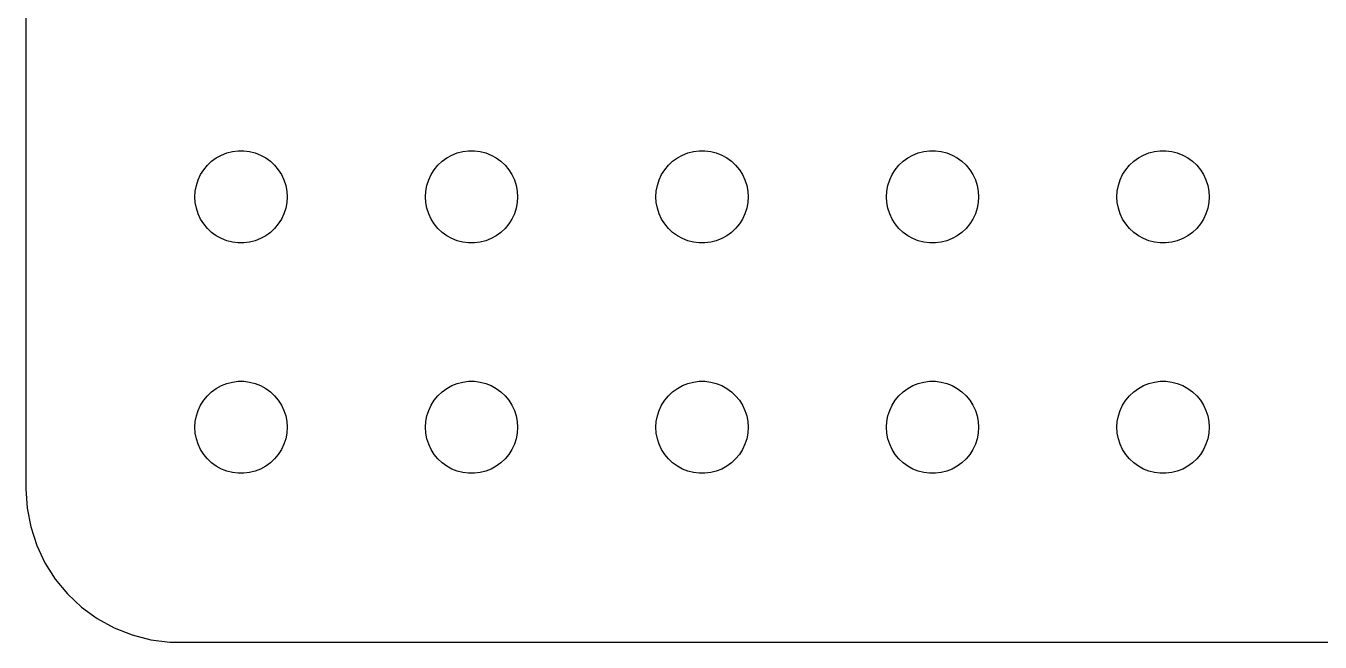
# Model space of a CAD drawing. Header units: metres. Extents: x -44.5 to 44.5, y 86 to 184.
# Drawn here: x -44.5 to -2.39, y 140.01 to 160.06 of the extents above; entities that cross this region are included whole.
import ezdxf

# ---------------------------------------------------------------- set-up
doc = ezdxf.new("R2010")
doc.units = ezdxf.units.M

msp = doc.modelspace()

# ---------------------------------------------------------------- linework, layer by layer
for p, q in [((-44.5, 179), (-44.5, 145)), ((-38.3037, 155.766), (-38.1387, 155.857)), ((-38.1387, 155.857), (-37.9635, 155.927)), ((-37.9635, 155.927), (-37.7811, 155.973)), ((-37.7811, 155.973), (-37.5942, 155.997)), ((-37.5942, 155.997), (-37.4058, 155.997)), ((-37.4058, 155.997), (-37.2189, 155.973)), ((-37.2189, 155.973), (-37.0365, 155.927)), ((-37.0365, 155.927), (-36.8613, 155.857)), ((-36.8613, 155.857), (-36.6963, 155.766)), ((-30.8037, 155.766), (-30.6387, 155.857)), ((-30.6387, 155.857), (-30.4635, 155.927)), ((-30.4635, 155.927), (-30.2811, 155.973)), ((-30.2811, 155.973), (-30.0942, 155.997)), ((-30.0942, 155.997), (-29.9058, 155.997)), ((-29.9058, 155.997), (-29.7189, 155.973)), ((-29.7189, 155.973), (-29.5365, 155.927)), ((-29.5365, 155.927), (-29.3613, 155.857)), ((-29.3613, 155.857), (-29.1963, 155.766)), ((-23.3037, 155.766), (-23.1387, 155.857)), ((-23.1387, 155.857), (-22.9635, 155.927)), ((-22.9635, 155.927), (-22.7811, 155.973)), ((-22.7811, 155.973), (-22.5942, 155.997)), ((-22.5942, 155.997), (-22.4058, 155.997)), ((-22.4058, 155.997), (-22.2189, 155.973)), ((-22.2189, 155.973), (-22.0365, 155.927)), ((-22.0365, 155.927), (-21.8613, 155.857)), ((-21.8613, 155.857), (-21.6963, 155.766)), ((-15.8037, 155.766), (-15.6387, 155.857)), ((-15.6387, 155.857), (-15.4635, 155.927)), ((-15.4635, 155.927), (-15.2811, 155.973)), ((-15.2811, 155.973), (-15.0942, 155.997)), ((-15.0942, 155.997), (-14.9058, 155.997)), ((-14.9058, 155.997), (-14.7189, 155.973)), ((-14.7189, 155.973), (-14.5365, 155.927)), ((-14.5365, 155.927), (-14.3613, 155.857)), ((-14.3613, 155.857), (-14.1963, 155.766)), ((-8.30373, 155.766), (-8.13866, 155.857)), ((-8.13866, 155.857), (-7.96352, 155.927)), ((-7.96352, 155.927), (-7.78107, 155.973)), ((-7.78107, 155.973), (-7.59418, 155.997)), ((-7.59418, 155.997), (-7.40581, 155.997)), ((-7.40581, 155.997), (-7.21892, 155.973)), ((-7.21892, 155.973), (-7.03647, 155.927)), ((-7.03647, 155.927), (-6.86133, 155.857)), ((-6.86133, 155.857), (-6.69626, 155.766)), ((-38.7135, 155.382), (-38.5934, 155.527)), ((-38.5934, 155.527), (-38.4561, 155.656)), ((-38.4561, 155.656), (-38.3037, 155.766)), ((-36.6963, 155.766), (-36.5439, 155.656)), ((-36.5439, 155.656), (-36.4065, 155.527)), ((-36.4065, 155.527), (-36.2865, 155.382)), ((-31.2135, 155.382), (-31.0934, 155.527)), ((-31.0934, 155.527), (-30.9561, 155.656)), ((-30.9561, 155.656), (-30.8037, 155.766)), ((-29.1963, 155.766), (-29.0439, 155.656)), ((-29.0439, 155.656), (-28.9065, 155.527)), ((-28.9065, 155.527), (-28.7865, 155.382)), ((-23.7135, 155.382), (-23.5934, 155.527)), ((-23.5934, 155.527), (-23.4561, 155.656)), ((-23.4561, 155.656), (-23.3037, 155.766)), ((-21.6963, 155.766), (-21.5439, 155.656)), ((-21.5439, 155.656), (-21.4065, 155.527)), ((-21.4065, 155.527), (-21.2865, 155.382)), ((-16.2135, 155.382), (-16.0934, 155.527)), ((-16.0934, 155.527), (-15.9561, 155.656)), ((-15.9561, 155.656), (-15.8037, 155.766)), ((-14.1963, 155.766), (-14.0439, 155.656)), ((-14.0439, 155.656), (-13.9065, 155.527)), ((-13.9065, 155.527), (-13.7865, 155.382)), ((-8.71352, 155.382), (-8.59344, 155.527)), ((-8.59344, 155.527), (-8.45613, 155.656)), ((-8.45613, 155.656), (-8.30373, 155.766)), ((-6.69626, 155.766), (-6.54385, 155.656)), ((-6.54385, 155.656), (-6.40654, 155.527)), ((-6.40654, 155.527), (-6.28647, 155.382)), ((-38.9529, 154.873), (-38.8947, 155.052)), ((-38.8947, 155.052), (-38.8145, 155.223)), ((-38.8145, 155.223), (-38.7135, 155.382)), ((-36.2865, 155.382), (-36.1855, 155.223)), ((-36.1855, 155.223), (-36.1053, 155.052)), ((-36.1053, 155.052), (-36.0471, 154.873)), ((-31.4529, 154.873), (-31.3947, 155.052)), ((-31.3947, 155.052), (-31.3145, 155.223)), ((-31.3145, 155.223), (-31.2135, 155.382)), ((-28.7865, 155.382), (-28.6855, 155.223)), ((-28.6855, 155.223), (-28.6053, 155.052)), ((-28.6053, 155.052), (-28.5471, 154.873)), ((-23.9529, 154.873), (-23.8947, 155.052)), ((-23.8947, 155.052), (-23.8145, 155.223)), ((-23.8145, 155.223), (-23.7135, 155.382)), ((-21.2865, 155.382), (-21.1855, 155.223)), ((-21.1855, 155.223), (-21.1053, 155.052)), ((-21.1053, 155.052), (-21.0471, 154.873)), ((-16.4529, 154.873), (-16.3947, 155.052)), ((-16.3947, 155.052), (-16.3145, 155.223)), ((-16.3145, 155.223), (-16.2135, 155.382)), ((-13.7865, 155.382), (-13.6855, 155.223)), ((-13.6855, 155.223), (-13.6053, 155.052)), ((-13.6053, 155.052), (-13.5471, 154.873)), ((-8.95287, 154.873), (-8.89465, 155.052)), ((-8.89465, 155.052), (-8.81445, 155.223)), ((-8.81445, 155.223), (-8.71352, 155.382)), ((-6.28647, 155.382), (-6.18553, 155.223)), ((-6.18553, 155.223), (-6.10533, 155.052)), ((-6.10533, 155.052), (-6.04712, 154.873)), ((-39, 154.5), (-38.9882, 154.688)), ((-38.9882, 154.688), (-38.9529, 154.873)), ((-36.0471, 154.873), (-36.0118, 154.688)), ((-36.0118, 154.688), (-36, 154.5)), ((-31.5, 154.5), (-31.4882, 154.688)), ((-31.4882, 154.688), (-31.4529, 154.873)), ((-28.5471, 154.873), (-28.5118, 154.688)), ((-28.5118, 154.688), (-28.5, 154.5)), ((-24, 154.5), (-23.9882, 154.688)), ((-23.9882, 154.688), (-23.9529, 154.873)), ((-21.0471, 154.873), (-21.0118, 154.688)), ((-21.0118, 154.688), (-21, 154.5)), ((-16.5, 154.5), (-16.4882, 154.688)), ((-16.4882, 154.688), (-16.4529, 154.873)), ((-13.5471, 154.873), (-13.5118, 154.688)), ((-13.5118, 154.688), (-13.5, 154.5)), ((-9, 154.5), (-8.98816, 154.688)), ((-8.98816, 154.688), (-8.95287, 154.873)), ((-6.04712, 154.873), (-6.01183, 154.688)), ((-6.01183, 154.688), (-6, 154.5)), ((-38.9882, 154.312), (-39, 154.5)), ((-38.9529, 154.127), (-38.9882, 154.312)), ((-38.8947, 153.948), (-38.9529, 154.127)), ((-36.0471, 154.127), (-36.1053, 153.948)), ((-36.0118, 154.312), (-36.0471, 154.127)), ((-36, 154.5), (-36.0118, 154.312)), ((-31.4882, 154.312), (-31.5, 154.5)), ((-31.4529, 154.127), (-31.4882, 154.312)), ((-31.3947, 153.948), (-31.4529, 154.127)), ((-28.5471, 154.127), (-28.6053, 153.948)), ((-28.5118, 154.312), (-28.5471, 154.127)), ((-28.5, 154.5), (-28.5118, 154.312)), ((-23.9882, 154.312), (-24, 154.5)), ((-23.9529, 154.127), (-23.9882, 154.312)), ((-23.8947, 153.948), (-23.9529, 154.127)), ((-21.0471, 154.127), (-21.1053, 153.948)), ((-21.0118, 154.312), (-21.0471, 154.127)), ((-21, 154.5), (-21.0118, 154.312)), ((-16.4882, 154.312), (-16.5, 154.5)), ((-16.4529, 154.127), (-16.4882, 154.312)), ((-16.3947, 153.948), (-16.4529, 154.127)), ((-13.5471, 154.127), (-13.6053, 153.948)), ((-13.5118, 154.312), (-13.5471, 154.127)), ((-13.5, 154.5), (-13.5118, 154.312)), ((-8.98816, 154.312), (-9, 154.5)), ((-8.95287, 154.127), (-8.98816, 154.312)), ((-8.89465, 153.948), (-8.95287, 154.127)), ((-6.04712, 154.127), (-6.10533, 153.948)), ((-6.01183, 154.312), (-6.04712, 154.127)), ((-6, 154.5), (-6.01183, 154.312)), ((-38.8145, 153.777), (-38.8947, 153.948)), ((-38.7135, 153.618), (-38.8145, 153.777)), ((-36.1855, 153.777), (-36.2865, 153.618)), ((-36.1053, 153.948), (-36.1855, 153.777)), ((-31.3145, 153.777), (-31.3947, 153.948)), ((-31.2135, 153.618), (-31.3145, 153.777)), ((-28.6855, 153.777), (-28.7865, 153.618)), ((-28.6053, 153.948), (-28.6855, 153.777)), ((-23.8145, 153.777), (-23.8947, 153.948)), ((-23.7135, 153.618), (-23.8145, 153.777)), ((-21.1855, 153.777), (-21.2865, 153.618)), ((-21.1053, 153.948), (-21.1855, 153.777)), ((-16.3145, 153.777), (-16.3947, 153.948)), ((-16.2135, 153.618), (-16.3145, 153.777)), ((-13.6855, 153.777), (-13.7865, 153.618)), ((-13.6053, 153.948), (-13.6855, 153.777)), ((-8.81445, 153.777), (-8.89465, 153.948)), ((-8.71352, 153.618), (-8.81445, 153.777)), ((-6.18553, 153.777), (-6.28647, 153.618)), ((-6.10533, 153.948), (-6.18553, 153.777)), ((-38.5934, 153.473), (-38.7135, 153.618)), ((-38.4561, 153.344), (-38.5934, 153.473)), ((-38.3037, 153.234), (-38.4561, 153.344)), ((-36.5439, 153.344), (-36.6963, 153.234)), ((-36.4065, 153.473), (-36.5439, 153.344)), ((-36.2865, 153.618), (-36.4065, 153.473)), ((-31.0934, 153.473), (-31.2135, 153.618)), ((-30.9561, 153.344), (-31.0934, 153.473)), ((-30.8037, 153.234), (-30.9561, 153.344)), ((-29.0439, 153.344), (-29.1963, 153.234)), ((-28.9065, 153.473), (-29.0439, 153.344)), ((-28.7865, 153.618), (-28.9065, 153.473)), ((-23.5934, 153.473), (-23.7135, 153.618)), ((-23.4561, 153.344), (-23.5934, 153.473)), ((-23.3037, 153.234), (-23.4561, 153.344)), ((-21.5439, 153.344), (-21.6963, 153.234)), ((-21.4065, 153.473), (-21.5439, 153.344)), ((-21.2865, 153.618), (-21.4065, 153.473)), ((-16.0934, 153.473), (-16.2135, 153.618)), ((-15.9561, 153.344), (-16.0934, 153.473)), ((-15.8037, 153.234), (-15.9561, 153.344)), ((-14.0439, 153.344), (-14.1963, 153.234)), ((-13.9065, 153.473), (-14.0439, 153.344)), ((-13.7865, 153.618), (-13.9065, 153.473)), ((-8.59344, 153.473), (-8.71352, 153.618)), ((-8.45613, 153.344), (-8.59344, 153.473)), ((-8.30373, 153.234), (-8.45613, 153.344)), ((-6.54385, 153.344), (-6.69626, 153.234)), ((-6.40654, 153.473), (-6.54385, 153.344)), ((-6.28647, 153.618), (-6.40654, 153.473)), ((-38.1387, 153.143), (-38.3037, 153.234)), ((-37.9635, 153.073), (-38.1387, 153.143)), ((-37.7811, 153.027), (-37.9635, 153.073)), ((-37.5942, 153.003), (-37.7811, 153.027)), ((-37.4058, 153.003), (-37.5942, 153.003)), ((-37.2189, 153.027), (-37.4058, 153.003)), ((-37.0365, 153.073), (-37.2189, 153.027)), ((-36.8613, 153.143), (-37.0365, 153.073)), ((-36.6963, 153.234), (-36.8613, 153.143)), ((-30.6387, 153.143), (-30.8037, 153.234)), ((-30.4635, 153.073), (-30.6387, 153.143)), ((-30.2811, 153.027), (-30.4635, 153.073)), ((-30.0942, 153.003), (-30.2811, 153.027)), ((-29.9058, 153.003), (-30.0942, 153.003)), ((-29.7189, 153.027), (-29.9058, 153.003)), ((-29.5365, 153.073), (-29.7189, 153.027)), ((-29.3613, 153.143), (-29.5365, 153.073)), ((-29.1963, 153.234), (-29.3613, 153.143)), ((-23.1387, 153.143), (-23.3037, 153.234)), ((-22.9635, 153.073), (-23.1387, 153.143)), ((-22.7811, 153.027), (-22.9635, 153.073)), ((-22.5942, 153.003), (-22.7811, 153.027)), ((-22.4058, 153.003), (-22.5942, 153.003)), ((-22.2189, 153.027), (-22.4058, 153.003)), ((-22.0365, 153.073), (-22.2189, 153.027)), ((-21.8613, 153.143), (-22.0365, 153.073)), ((-21.6963, 153.234), (-21.8613, 153.143)), ((-15.6387, 153.143), (-15.8037, 153.234)), ((-15.4635, 153.073), (-15.6387, 153.143)), ((-15.2811, 153.027), (-15.4635, 153.073)), ((-15.0942, 153.003), (-15.2811, 153.027)), ((-14.9058, 153.003), (-15.0942, 153.003)), ((-14.7189, 153.027), (-14.9058, 153.003)), ((-14.5365, 153.073), (-14.7189, 153.027)), ((-14.3613, 153.143), (-14.5365, 153.073)), ((-14.1963, 153.234), (-14.3613, 153.143)), ((-8.13866, 153.143), (-8.30373, 153.234)), ((-7.96352, 153.073), (-8.13866, 153.143)), ((-7.78107, 153.027), (-7.96352, 153.073)), ((-7.59418, 153.003), (-7.78107, 153.027)), ((-7.40581, 153.003), (-7.59418, 153.003)), ((-7.21892, 153.027), (-7.40581, 153.003)), ((-7.03647, 153.073), (-7.21892, 153.027)), ((-6.86133, 153.143), (-7.03647, 153.073)), ((-6.69626, 153.234), (-6.86133, 153.143)), ((-38.4561, 148.156), (-38.3037, 148.266)), ((-38.3037, 148.266), (-38.1387, 148.357)), ((-38.1387, 148.357), (-37.9635, 148.427)), ((-37.9635, 148.427), (-37.7811, 148.473)), ((-37.7811, 148.473), (-37.5942, 148.497)), ((-37.5942, 148.497), (-37.4058, 148.497)), ((-37.4058, 148.497), (-37.2189, 148.473)), ((-37.2189, 148.473), (-37.0365, 148.427)), ((-37.0365, 148.427), (-36.8613, 148.357)), ((-36.8613, 148.357), (-36.6963, 148.266)), ((-36.6963, 148.266), (-36.5439, 148.156)), ((-30.9561, 148.156), (-30.8037, 148.266)), ((-30.8037, 148.266), (-30.6387, 148.357)), ((-30.6387, 148.357), (-30.4635, 148.427)), ((-30.4635, 148.427), (-30.2811, 148.473)), ((-30.2811, 148.473), (-30.0942, 148.497)), ((-30.0942, 148.497), (-29.9058, 148.497)), ((-29.9058, 148.497), (-29.7189, 148.473)), ((-29.7189, 148.473), (-29.5365, 148.427)), ((-29.5365, 148.427), (-29.3613, 148.357)), ((-29.3613, 148.357), (-29.1963, 148.266)), ((-29.1963, 148.266), (-29.0439, 148.156)), ((-23.4561, 148.156), (-23.3037, 148.266)), ((-23.3037, 148.266), (-23.1387, 148.357)), ((-23.1387, 148.357), (-22.9635, 148.427)), ((-22.9635, 148.427), (-22.7811, 148.473)), ((-22.7811, 148.473), (-22.5942, 148.497)), ((-22.5942, 148.497), (-22.4058, 148.497)), ((-22.4058, 148.497), (-22.2189, 148.473)), ((-22.2189, 148.473), (-22.0365, 148.427)), ((-22.0365, 148.427), (-21.8613, 148.357)), ((-21.8613, 148.357), (-21.6963, 148.266)), ((-21.6963, 148.266), (-21.5439, 148.156)), ((-15.9561, 148.156), (-15.8037, 148.266)), ((-15.8037, 148.266), (-15.6387, 148.357)), ((-15.6387, 148.357), (-15.4635, 148.427)), ((-15.4635, 148.427), (-15.2811, 148.473)), ((-15.2811, 148.473), (-15.0942, 148.497)), ((-15.0942, 148.497), (-14.9058, 148.497)), ((-14.9058, 148.497), (-14.7189, 148.473)), ((-14.7189, 148.473), (-14.5365, 148.427)), ((-14.5365, 148.427), (-14.3613, 148.357)), ((-14.3613, 148.357), (-14.1963, 148.266)), ((-14.1963, 148.266), (-14.0439, 148.156)), ((-8.45613, 148.156), (-8.30373, 148.266)), ((-8.30373, 148.266), (-8.13866, 148.357)), ((-8.13866, 148.357), (-7.96352, 148.427)), ((-7.96352, 148.427), (-7.78107, 148.473)), ((-7.78107, 148.473), (-7.59418, 148.497)), ((-7.59418, 148.497), (-7.40581, 148.497)), ((-7.40581, 148.497), (-7.21892, 148.473)), ((-7.21892, 148.473), (-7.03647, 148.427)), ((-7.03647, 148.427), (-6.86133, 148.357)), ((-6.86133, 148.357), (-6.69626, 148.266)), ((-6.69626, 148.266), (-6.54385, 148.156)), ((-38.8145, 147.723), (-38.7135, 147.882)), ((-38.7135, 147.882), (-38.5934, 148.027)), ((-38.5934, 148.027), (-38.4561, 148.156)), ((-36.5439, 148.156), (-36.4065, 148.027)), ((-36.4065, 148.027), (-36.2865, 147.882)), ((-36.2865, 147.882), (-36.1855, 147.723)), ((-31.3145, 147.723), (-31.2135, 147.882)), ((-31.2135, 147.882), (-31.0934, 148.027)), ((-31.0934, 148.027), (-30.9561, 148.156)), ((-29.0439, 148.156), (-28.9065, 148.027)), ((-28.9065, 148.027), (-28.7865, 147.882)), ((-28.7865, 147.882), (-28.6855, 147.723)), ((-23.8145, 147.723), (-23.7135, 147.882)), ((-23.7135, 147.882), (-23.5934, 148.027)), ((-23.5934, 148.027), (-23.4561, 148.156)), ((-21.5439, 148.156), (-21.4065, 148.027)), ((-21.4065, 148.027), (-21.2865, 147.882)), ((-21.2865, 147.882), (-21.1855, 147.723)), ((-16.3145, 147.723), (-16.2135, 147.882)), ((-16.2135, 147.882), (-16.0934, 148.027)), ((-16.0934, 148.027), (-15.9561, 148.156)), ((-14.0439, 148.156), (-13.9065, 148.027)), ((-13.9065, 148.027), (-13.7865, 147.882)), ((-13.7865, 147.882), (-13.6855, 147.723)), ((-8.81445, 147.723), (-8.71352, 147.882)), ((-8.71352, 147.882), (-8.59344, 148.027)), ((-8.59344, 148.027), (-8.45613, 148.156)), ((-6.54385, 148.156), (-6.40654, 148.027)), ((-6.40654, 148.027), (-6.28647, 147.882)), ((-6.28647, 147.882), (-6.18553, 147.723)), ((-38.9529, 147.373), (-38.8947, 147.552)), ((-38.8947, 147.552), (-38.8145, 147.723)), ((-36.1855, 147.723), (-36.1053, 147.552)), ((-36.1053, 147.552), (-36.0471, 147.373)), ((-31.4529, 147.373), (-31.3947, 147.552)), ((-31.3947, 147.552), (-31.3145, 147.723)), ((-28.6855, 147.723), (-28.6053, 147.552)), ((-28.6053, 147.552), (-28.5471, 147.373)), ((-23.9529, 147.373), (-23.8947, 147.552)), ((-23.8947, 147.552), (-23.8145, 147.723)), ((-21.1855, 147.723), (-21.1053, 147.552)), ((-21.1053, 147.552), (-21.0471, 147.373)), ((-16.4529, 147.373), (-16.3947, 147.552)), ((-16.3947, 147.552), (-16.3145, 147.723)), ((-13.6855, 147.723), (-13.6053, 147.552)), ((-13.6053, 147.552), (-13.5471, 147.373)), ((-8.95287, 147.373), (-8.89465, 147.552)), ((-8.89465, 147.552), (-8.81445, 147.723)), ((-6.18553, 147.723), (-6.10533, 147.552)), ((-6.10533, 147.552), (-6.04712, 147.373)), ((-39, 147), (-38.9882, 147.188)), ((-38.9882, 146.812), (-39, 147)), ((-38.9882, 147.188), (-38.9529, 147.373)), ((-36.0471, 147.373), (-36.0118, 147.188)), ((-36.0118, 147.188), (-36, 147)), ((-36, 147), (-36.0118, 146.812)), ((-31.5, 147), (-31.4882, 147.188)), ((-31.4882, 146.812), (-31.5, 147)), ((-31.4882, 147.188), (-31.4529, 147.373)), ((-28.5471, 147.373), (-28.5118, 147.188)), ((-28.5118, 147.188), (-28.5, 147)), ((-28.5, 147), (-28.5118, 146.812)), ((-24, 147), (-23.9882, 147.188)), ((-23.9882, 146.812), (-24, 147)), ((-23.9882, 147.188), (-23.9529, 147.373)), ((-21.0471, 147.373), (-21.0118, 147.188)), ((-21.0118, 147.188), (-21, 147)), ((-21, 147), (-21.0118, 146.812)), ((-16.5, 147), (-16.4882, 147.188)), ((-16.4882, 146.812), (-16.5, 147)), ((-16.4882, 147.188), (-16.4529, 147.373)), ((-13.5471, 147.373), (-13.5118, 147.188)), ((-13.5118, 147.188), (-13.5, 147)), ((-13.5, 147), (-13.5118, 146.812)), ((-9, 147), (-8.98816, 147.188)), ((-8.98816, 146.812), (-9, 147)), ((-8.98816, 147.188), (-8.95287, 147.373)), ((-6.04712, 147.373), (-6.01183, 147.188)), ((-6.01183, 147.188), (-6, 147)), ((-6, 147), (-6.01183, 146.812)), ((-38.9529, 146.627), (-38.9882, 146.812)), ((-38.8947, 146.448), (-38.9529, 146.627)), ((-36.0471, 146.627), (-36.1053, 146.448)), ((-36.0118, 146.812), (-36.0471, 146.627)), ((-31.4529, 146.627), (-31.4882, 146.812)), ((-31.3947, 146.448), (-31.4529, 146.627)), ((-28.5471, 146.627), (-28.6053, 146.448)), ((-28.5118, 146.812), (-28.5471, 146.627)), ((-23.9529, 146.627), (-23.9882, 146.812)), ((-23.8947, 146.448), (-23.9529, 146.627)), ((-21.0471, 146.627), (-21.1053, 146.448)), ((-21.0118, 146.812), (-21.0471, 146.627)), ((-16.4529, 146.627), (-16.4882, 146.812)), ((-16.3947, 146.448), (-16.4529, 146.627)), ((-13.5471, 146.627), (-13.6053, 146.448)), ((-13.5118, 146.812), (-13.5471, 146.627)), ((-8.95287, 146.627), (-8.98816, 146.812)), ((-8.89465, 146.448), (-8.95287, 146.627)), ((-6.04712, 146.627), (-6.10533, 146.448)), ((-6.01183, 146.812), (-6.04712, 146.627)), ((-38.8145, 146.277), (-38.8947, 146.448)), ((-38.7135, 146.118), (-38.8145, 146.277)), ((-36.1855, 146.277), (-36.2865, 146.118)), ((-36.1053, 146.448), (-36.1855, 146.277)), ((-31.3145, 146.277), (-31.3947, 146.448)), ((-31.2135, 146.118), (-31.3145, 146.277)), ((-28.6855, 146.277), (-28.7865, 146.118)), ((-28.6053, 146.448), (-28.6855, 146.277)), ((-23.8145, 146.277), (-23.8947, 146.448)), ((-23.7135, 146.118), (-23.8145, 146.277)), ((-21.1855, 146.277), (-21.2865, 146.118)), ((-21.1053, 146.448), (-21.1855, 146.277)), ((-16.3145, 146.277), (-16.3947, 146.448)), ((-16.2135, 146.118), (-16.3145, 146.277)), ((-13.6855, 146.277), (-13.7865, 146.118)), ((-13.6053, 146.448), (-13.6855, 146.277)), ((-8.81445, 146.277), (-8.89465, 146.448)), ((-8.71352, 146.118), (-8.81445, 146.277)), ((-6.18553, 146.277), (-6.28647, 146.118)), ((-6.10533, 146.448), (-6.18553, 146.277)), ((-38.5934, 145.973), (-38.7135, 146.118)), ((-38.4561, 145.844), (-38.5934, 145.973)), ((-38.3037, 145.734), (-38.4561, 145.844)), ((-38.1387, 145.643), (-38.3037, 145.734)), ((-36.6963, 145.734), (-36.8613, 145.643)), ((-36.5439, 145.844), (-36.6963, 145.734)), ((-36.4065, 145.973), (-36.5439, 145.844)), ((-36.2865, 146.118), (-36.4065, 145.973)), ((-31.0934, 145.973), (-31.2135, 146.118)), ((-30.9561, 145.844), (-31.0934, 145.973)), ((-30.8037, 145.734), (-30.9561, 145.844)), ((-30.6387, 145.643), (-30.8037, 145.734)), ((-29.1963, 145.734), (-29.3613, 145.643)), ((-29.0439, 145.844), (-29.1963, 145.734)), ((-28.9065, 145.973), (-29.0439, 145.844)), ((-28.7865, 146.118), (-28.9065, 145.973)), ((-23.5934, 145.973), (-23.7135, 146.118)), ((-23.4561, 145.844), (-23.5934, 145.973)), ((-23.3037, 145.734), (-23.4561, 145.844)), ((-23.1387, 145.643), (-23.3037, 145.734)), ((-21.6963, 145.734), (-21.8613, 145.643)), ((-21.5439, 145.844), (-21.6963, 145.734)), ((-21.4065, 145.973), (-21.5439, 145.844)), ((-21.2865, 146.118), (-21.4065, 145.973)), ((-16.0934, 145.973), (-16.2135, 146.118)), ((-15.9561, 145.844), (-16.0934, 145.973)), ((-15.8037, 145.734), (-15.9561, 145.844)), ((-15.6387, 145.643), (-15.8037, 145.734)), ((-14.1963, 145.734), (-14.3613, 145.643)), ((-14.0439, 145.844), (-14.1963, 145.734)), ((-13.9065, 145.973), (-14.0439, 145.844)), ((-13.7865, 146.118), (-13.9065, 145.973)), ((-8.59344, 145.973), (-8.71352, 146.118)), ((-8.45613, 145.844), (-8.59344, 145.973)), ((-8.30373, 145.734), (-8.45613, 145.844)), ((-8.13866, 145.643), (-8.30373, 145.734)), ((-6.69626, 145.734), (-6.86133, 145.643)), ((-6.54385, 145.844), (-6.69626, 145.734)), ((-6.40654, 145.973), (-6.54385, 145.844)), ((-6.28647, 146.118), (-6.40654, 145.973)), ((-37.9635, 145.573), (-38.1387, 145.643)), ((-37.7811, 145.527), (-37.9635, 145.573)), ((-37.5942, 145.503), (-37.7811, 145.527)), ((-37.4058, 145.503), (-37.5942, 145.503)), ((-37.2189, 145.527), (-37.4058, 145.503)), ((-37.0365, 145.573), (-37.2189, 145.527)), ((-36.8613, 145.643), (-37.0365, 145.573)), ((-30.4635, 145.573), (-30.6387, 145.643)), ((-30.2811, 145.527), (-30.4635, 145.573)), ((-30.0942, 145.503), (-30.2811, 145.527)), ((-29.9058, 145.503), (-30.0942, 145.503)), ((-29.7189, 145.527), (-29.9058, 145.503)), ((-29.5365, 145.573), (-29.7189, 145.527)), ((-29.3613, 145.643), (-29.5365, 145.573)), ((-22.9635, 145.573), (-23.1387, 145.643)), ((-22.7811, 145.527), (-22.9635, 145.573)), ((-22.5942, 145.503), (-22.7811, 145.527)), ((-22.4058, 145.503), (-22.5942, 145.503)), ((-22.2189, 145.527), (-22.4058, 145.503)), ((-22.0365, 145.573), (-22.2189, 145.527)), ((-21.8613, 145.643), (-22.0365, 145.573)), ((-15.4635, 145.573), (-15.6387, 145.643)), ((-15.2811, 145.527), (-15.4635, 145.573)), ((-15.0942, 145.503), (-15.2811, 145.527)), ((-14.9058, 145.503), (-15.0942, 145.503)), ((-14.7189, 145.527), (-14.9058, 145.503)), ((-14.5365, 145.573), (-14.7189, 145.527)), ((-14.3613, 145.643), (-14.5365, 145.573)), ((-7.96352, 145.573), (-8.13866, 145.643)), ((-7.78107, 145.527), (-7.96352, 145.573)), ((-7.59418, 145.503), (-7.78107, 145.527)), ((-7.40581, 145.503), (-7.59418, 145.503)), ((-7.21892, 145.527), (-7.40581, 145.503)), ((-7.03647, 145.573), (-7.21892, 145.527)), ((-6.86133, 145.643), (-7.03647, 145.573)), ((-44.5, 145), (-44.4606, 144.373)), ((-44.4606, 144.373), (-44.3429, 143.757)), ((-44.3429, 143.757), (-44.1489, 143.159)), ((-44.1489, 143.159), (-43.8815, 142.591)), ((-43.8815, 142.591), (-43.5451, 142.061)), ((-43.5451, 142.061), (-43.1448, 141.577)), ((-43.1448, 141.577), (-42.6871, 141.147)), ((-42.6871, 141.147), (-42.1791, 140.778)), ((-42.1791, 140.778), (-41.6289, 140.476)), ((-41.6289, 140.476), (-41.0451, 140.245)), ((-41.0451, 140.245), (-40.4369, 140.089)), ((-40.4369, 140.089), (-39.8139, 140.01)), ((-39.8139, 140.01), (39.8139, 140.01))]:
    msp.add_line(p, q)

doc.saveas('drawing.dxf')
